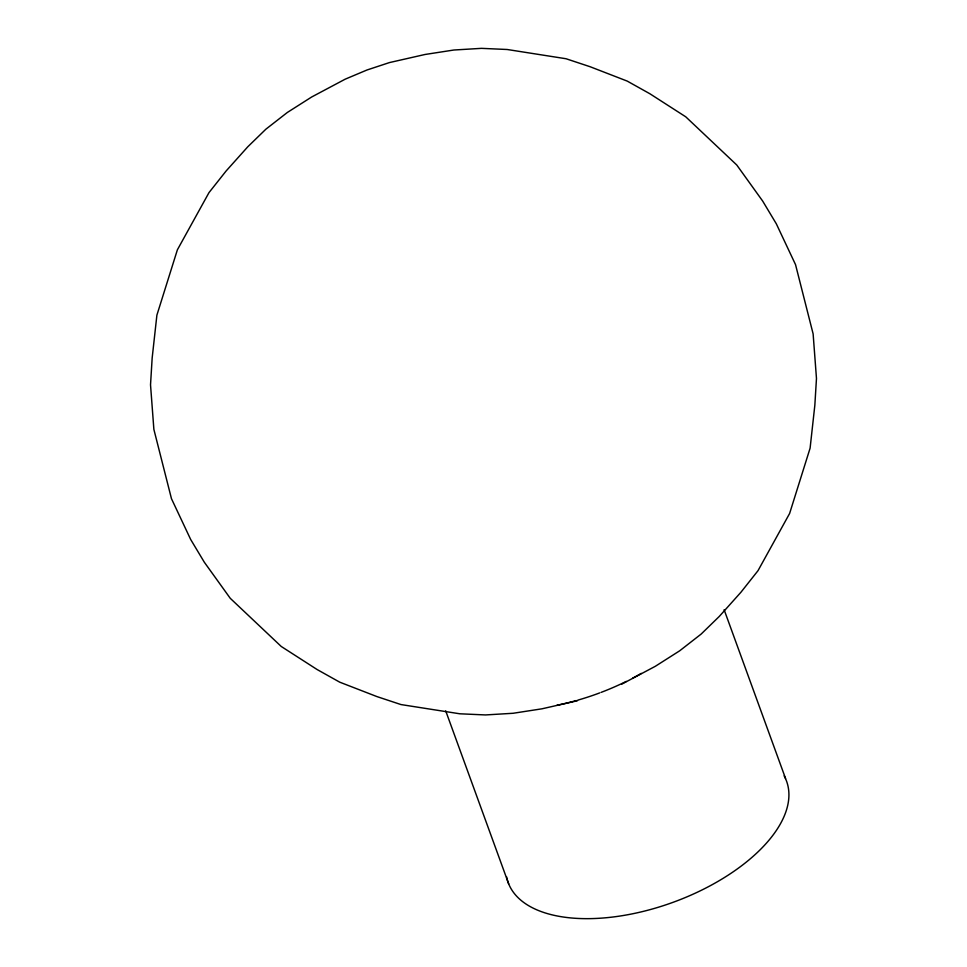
<?xml version="1.0" encoding="UTF-8"?>
<svg xmlns="http://www.w3.org/2000/svg" width="967" height="967" viewBox="0 0 967 967"><rect width="100%" height="100%" fill="white"/><g stroke="black" fill="none" stroke-linecap="round" stroke-linejoin="round"><path stroke-width="1.45" d="M621.829 684.116L655.324 666.299L679.668 650.815L701.135 634.086L719.206 616.511L740.891 592.3L758.007 570.675L789.616 513.477L810.104 448.156L814.843 405.209L816.474 378.448L813.126 333.893L795.539 264.632L776.32 223.812L762.685 201.088L736.757 164.994L685.748 116.814L649.872 93.751L627.245 81.107L590.124 66.735L566.009 58.733L507.179 49.498L481.481 48.35L453.861 50.018L425.033 54.478L389.496 62.565L366.977 69.999L345.171 79.185L311.676 96.99L287.332 112.474L265.865 129.203L247.794 146.779L226.109 170.99L208.993 192.614L177.384 249.812L156.896 315.133L152.157 358.08L150.526 384.842L153.874 429.396L171.461 498.67L190.68 539.489L204.315 562.214L230.243 598.295L281.252 646.476L317.128 669.539L339.755 682.182L376.876 696.566L400.991 704.568L459.821 713.791L485.519 714.939L513.139 713.271L541.967 708.811L577.504 700.737M724.114 609.693L786.062 779.886A148.132 74.967 -20 0 1 668.838 903.819A148.132 74.967 -20 0 1 506.587 876.839M445.714 710.878L508.69 883.898M784.152 775.885A148.132 74.967 -20 0 1 785.482 778.532M641.278 673.395A148.132 74.967 -20 0 1 632.66 678.157M626.302 681.397A148.132 74.967 -20 0 1 601.16 692.36M599.806 692.868A148.132 74.967 -20 0 1 577.758 700.156M576.38 700.543A148.132 74.967 -20 0 1 556.944 705.269"/></g></svg>
